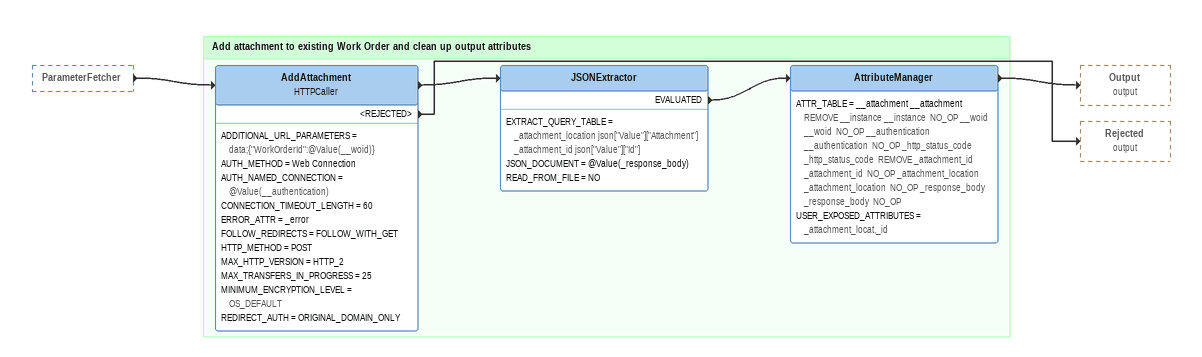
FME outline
ParameterFetcher [outside]
    -> AddAttachment

Bookmark: Add attachment to existing Work Order and clean up output attributes
AddAttachment: HTTPCaller
    ADDITIONAL_URL_PARAMETERS = data;{"WorkOrderId":@Value(__woid)}
    AUTH_METHOD = Web Connection
    AUTH_NAMED_CONNECTION = @Value(__authentication)
    CONNECTION_TIMEOUT_LENGTH = 60
    ERROR_ATTR = _error
    FOLLOW_REDIRECTS = FOLLOW_WITH_GET
    HTTP_METHOD = POST
    MAX_HTTP_VERSION = HTTP_2
    MAX_TRANSFERS_IN_PROGRESS = 25
    MINIMUM_ENCRYPTION_LEVEL = OS_DEFAULT
    REDIRECT_AUTH = ORIGINAL_DOMAIN_ONLY
    -> JSONExtractor
    <REJECTED> -> Rejected (output)
JSONExtractor
    EXTRACT_QUERY_TABLE = _attachment_location json["Value"]["Attachment"] _attachment_id json["Value"]["Id"]
    JSON_DOCUMENT = @Value(_response_body)
    READ_FROM_FILE = NO
    EVALUATED -> AttributeManager
AttributeManager
    ATTR_TABLE = __attachment __attachment  REMOVE __instance __instance  NO_OP __woid __woid  NO_OP __authentication __authentication  NO_OP _http_status_code _http_status_code  REMOVE _attachment_id _attachment_id  NO_OP _attachment_location _attachment_location  NO_OP _response_body _response_body  NO_OP
    USER_EXPOSED_ATTRIBUTES = _attachment_locat,_id
    -> Output (output)
